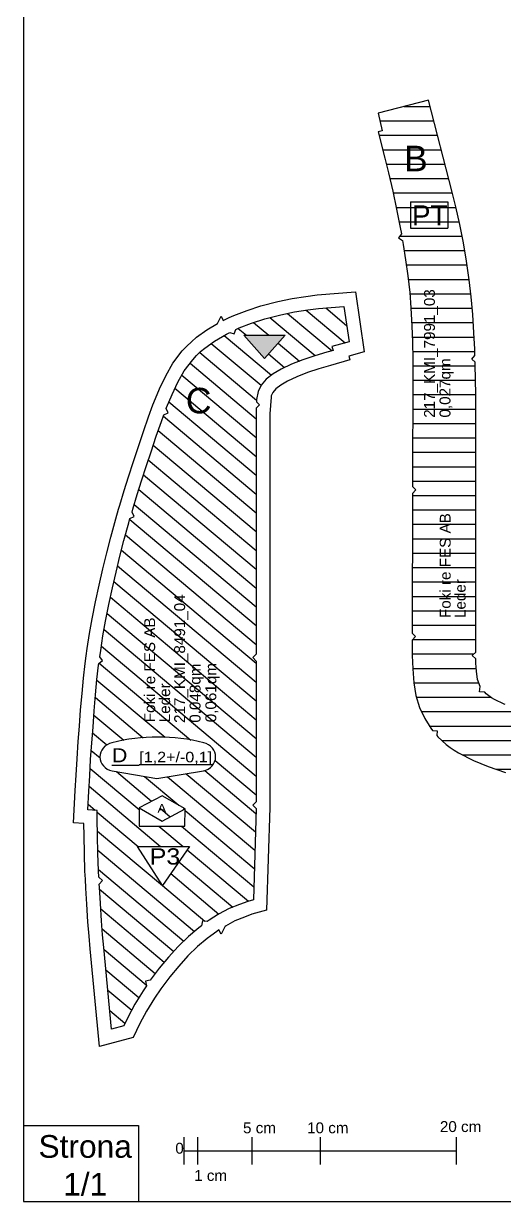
# Paper-space layout 'foki li' of a CAD drawing. Header units: millimetres. Extents: x 0 to 2282, y 0 to 1586.
# Drawn here: x 0 to 424, y 0 to 1038 of the extents above; entities that cross this region are included whole.
import ezdxf

# ---------------------------------------------------------------- set-up
doc = ezdxf.new("R2010")
doc.units = ezdxf.units.MM
for name, color, linetype in [('APRETURA', 1, 'Continuous'), ('FLÄCHE', 7, 'Continuous'), ('GROB', 1, 'Continuous'), ('OBRAMOWANIE', 7, 'Continuous'), ('OUTLINE', 7, 'Continuous'), ('Q', 7, 'Continuous'), ('SYMBOLE', 7, 'Continuous'), ('TEILENAME', 7, 'Continuous'), ('TEXT', 7, 'Continuous')]:
    doc.layers.add(name, color=color, linetype=linetype)
doc.styles.add('PRODUKCYJNY', font='arial.ttf')
doc.styles.get("Standard").update_dxf_attribs({"font": 'arial.ttf'})

# ---------------------------------------------------------------- blocks, each defined once
blk = doc.blocks.new('przekladka')
at = {"color": 40}
for p, q in [((-13.97, 9.42), (13.57, 9.42)), ((-13.97, 9.42), (-13.97, -10.08)), ((13.57, 9.42), (13.57, -10.08)), ((-13.97, -10.08), (13.57, -10.08))]:
    blk.add_line(p, q, dxfattribs=at)
at = {"color": 1}
blk.add_text('PT', height=14.7, dxfattribs=at).set_placement((-12.91, -7.96))
blk = doc.blocks.new('dwojenie3')
at = {"layer": 'SYMBOLE', "color": 1, "extrusion": (0, 0.408922, 0.912569), "elevation": 26.6}
blk.add_lwpolyline([(37.4, 24.7), (-1.2, 31.8), (-41.5, 24.7, 0.783712), (-41.8, -1.9, 0.13753), (37.6, -1.9, 0.783712)], format="xyb", close=True, dxfattribs=at)
at = {"layer": 'SYMBOLE', "color": 1, "extrusion": (0, 0.408922, 0.912569), "insert": (-37.6, 7.9, 25.2), "char_height": 13.271, "width": 92.655, "attachment_point": 1, "text_direction": (1, 0, 0), "style": 'PRODUKCYJNY'}
blk.add_mtext('{\\LD  \\H0.75x;[1,2+/-0,1]}', dxfattribs=at)
blk = doc.blocks.new('apertura')
at = {"layer": 'APRETURA', "color": 1, "extrusion": (0, 0.408922, 0.912569), "elevation": -390.5}
blk.add_lwpolyline([(24.8, -179), (-0.2, -163.3), (-25.3, -177.8), (-0.2, -193.5), (24.8, -179), (24.8, -157.2), (-25.2, -157.2), (-25.3, -177.8)], dxfattribs=at)
at = {"layer": 'APRETURA', "color": 1, "extrusion": (0, 0.408922, 0.912569), "insert": (-4.8, 7.8, -431.4), "char_height": 10.401, "width": 13.808, "attachment_point": 1, "text_direction": (1, 0, 0)}
blk.add_mtext('{\\fArial|b0|i0|c0|p34;A}', dxfattribs=at)
blk = doc.blocks.new('Perf3')
at = {"layer": 'SYMBOLE', "color": 1, "extrusion": (0, 0.408922, 0.912569), "elevation": -444.79}
blk.add_lwpolyline([(-19.79, -211.19), (-0.03, -179.61), (18.32, -211.18), (-0.03, -211.18)], close=True, dxfattribs=at)
at = {"layer": 'SYMBOLE', "color": 1, "extrusion": (0, 0.408922, 0.912569), "insert": (-9.38, 9.43, -491.63), "char_height": 13.1072, "width": 18.9114, "attachment_point": 1, "text_direction": (1, 0, 0)}
blk.add_mtext('{\\fArial|b0|i0|c0|p34;P3}', dxfattribs=at)

psp = doc.layouts.new('foki li')

# ---------------------------------------------------------------- hatches: boundary and pattern name
psp.add_hatch(color=40).paths.add_polyline_path([(194.3, 763.6), (212.5, 743.2), (230.7, 763.6)])
at = {"layer": 'OBRAMOWANIE'}
h = psp.add_hatch(dxfattribs=at)
h.set_pattern_fill('ANSI31', color=40, scale=4, angle=315)
h.paths.add_polyline_path([(357.1, 970.9), (312.9, 959.2), (316.4, 943.9), (312.9, 943), (318.7, 919.7), (321.9, 906.8), (325.6, 890.6), (329, 874.7), (332.2, 858.4), (333.2, 852.9), (330.8, 849.5), (334.3, 847.1), (334.9, 843.7), (337, 830), (339, 815.8), (340.6, 801.3), (341.7, 787.6), (342.6, 771.7), (343.1, 757.7), (343.3, 742.4), (343.2, 731.9), (343, 630.2), (346, 627.2), (343, 624.2), (342.8, 500.9), (345.8, 497.9), (342.8, 494.9), (342.8, 481.4), (343.3, 469.4), (344.2, 457.2), (346.1, 446), (349.3, 435.4), (353.9, 425.6), (359.1, 417.1), (360.8, 415.1), (364.8, 414.8), (364.5, 410.8), (365.4, 409.7), (372.8, 402.9), (376.3, 400.2), (379.9, 397.7), (383.7, 395.4), (396.9, 388.6), (409.9, 383.3), (425.1, 378.1), (441.5, 373.4), (458.5, 369.2), (478.1, 364.6), (491.7, 361.7), (543.8, 350.5), (552.1, 400.8), (530, 406.2), (530.8, 409.7), (513, 413.9), (512.2, 410.4), (499.9, 413.4), (497.7, 417), (494.1, 414.8), (481.9, 417.8), (482.7, 421.3), (472, 423.8), (461.6, 426.4), (450.8, 429.1), (445.7, 430.6), (434.1, 434.3), (430.6, 435.7), (426.5, 434), (424.8, 438), (424, 438.3), (415.3, 442.4), (412.8, 443.9), (410.4, 445.6), (408.1, 447.4), (406.7, 448.8), (402.2, 449.3), (402.7, 453.8), (400.4, 460.2), (399.4, 467.4), (399, 474.5), (398.9, 478.2), (395.8, 481.2), (398.8, 484.3), (398.8, 702), (398.8, 711.2), (398.7, 724.6), (398.4, 737.7), (398.4, 739.7), (395.3, 742.6), (398.1, 745.7), (397.9, 751.2), (397.2, 765.6), (396.2, 781.9), (394.8, 797.5), (393.1, 812.3), (390.7, 828.8), (387.9, 845.1), (384.7, 861.1), (381.2, 876.8), (378.1, 889.6)])
h.paths.add_polyline_path([(374.3, 881.3), (374.3, 857.9), (341.2, 857.9), (341.2, 881.3)], flags=0)
h.paths.add_polyline_path([(478.4, 400.8), (514.7, 400.8), (496.6, 380.5)], flags=16)
h.paths.add_polyline_path([(338.1, 856), (378.4, 856), (378.4, 882.5), (338.1, 882.5)], flags=24)
h.paths.add_polyline_path([(329.8, 902.5), (362.1, 902.5), (362.1, 936.2), (329.8, 936.2)], flags=24)
h.paths.add_polyline_path([(382.2, 687.9), (382.2, 746.3), (363.7, 746.3), (363.7, 687.9)], flags=24)
h.paths.add_polyline_path([(368.5, 687.7), (368.5, 807.2), (350.1, 807.2), (350.1, 687.7)], flags=24)
h.paths.add_polyline_path([(392.5, 511.9), (392.5, 551.2), (377.8, 551.2), (377.8, 511.9)], flags=24)
h.paths.add_polyline_path([(379.3, 511.8), (379.3, 609.2), (364.4, 609.2), (364.4, 511.8)], flags=24)
h = psp.add_hatch(dxfattribs=at)
h.set_pattern_fill('ANSI31', color=1, scale=4, angle=95)
h.paths.add_polyline_path([(205.2, 699.2), (208.2, 702.2), (205.4, 705), (205.5, 706.8), (207, 713.9), (209.6, 719.6), (213.9, 724.8), (220.1, 729.6), (227.1, 733.8), (236.2, 738), (246.3, 742), (256.8, 745.5), (267.4, 748.6), (273, 750.1), (272, 753.6), (287.1, 757.7), (282.5, 789), (260.2, 787.1), (250.6, 785.9), (239, 784.1), (226.9, 781.7), (212.7, 778.1), (201.2, 774.2), (190.1, 770), (187.2, 768.6), (185.8, 764.7), (182, 766.1), (178.9, 764.6), (168.3, 758.3), (159.9, 752.3), (156.2, 749.1), (152.6, 745.6), (149.2, 742), (141.8, 732.3), (136, 722.2), (131, 711.4), (126.2, 699.9), (125.8, 698.9), (127.5, 695.1), (123.7, 693.3), (121.6, 687.5), (117, 674.7), (112.5, 660.9), (108.4, 648.7), (104.2, 635.1), (100.2, 623.1), (96.4, 610.3), (95.7, 607.7), (97.7, 603.9), (93.9, 601.9), (92.9, 598.3), (88.6, 582.7), (85.1, 568.9), (81.7, 554.8), (78.4, 540.8), (75.2, 526.2), (72.4, 511.5), (70, 498.6), (68.1, 485.6), (67.3, 480.1), (69.8, 476.8), (66.5, 474.3), (66.2, 472.8), (64.8, 460), (63.6, 446.7), (62.2, 432.4), (61.3, 418.1), (60.3, 404.4), (59.2, 389.6), (58.4, 375.2), (57.6, 361.6), (56.7, 345.1), (65.1, 344.7), (65.1, 337.3), (65.4, 322.4), (65.7, 306.9), (66.2, 291.5), (66.5, 285.8), (69.7, 283), (66.8, 279.8), (67, 276.9), (67.8, 262.7), (68.8, 247.3), (69.8, 234.9), (70.9, 223.8), (77.7, 151.9), (88.4, 154.8), (92, 162.2), (98.1, 173.8), (105.5, 185.8), (108.4, 190), (107.6, 194.3), (111.7, 195.1), (119.7, 205.6), (127.8, 215.3), (136.4, 224.8), (145.5, 233.5), (154.7, 241.3), (157.1, 243.1), (157.8, 247.4), (162.1, 246.7), (163.8, 248), (172, 253.1), (181.4, 258.1), (190.5, 261.9), (197.7, 264.5), (202.7, 266), (205.1, 346.5), (202.2, 349.4), (205.2, 352.4), (205.2, 476.4), (202.2, 479.4), (205.2, 482.4)])
h.paths.add_polyline_path([(212.5, 743.2), (194.3, 763.5), (230.7, 763.5)], flags=16)
edge = h.paths.add_edge_path(flags=16)
edge.add_line((78.2, 379.5), (117.5, 372.8))
edge.add_line((117.5, 372.8), (158.7, 379.5))
edge.add_ellipse((155.5, 391.9), major_axis=(-14, 0), ratio=0.912569, start_angle=103.3442, end_angle=255.6892)
edge.add_ellipse((118.5, 272.5), major_axis=(-149.9, 0), ratio=0.912569, start_angle=254.3384, end_angle=285.6616)
edge.add_ellipse((81.5, 391.9), major_axis=(-14, 0), ratio=0.912569, start_angle=284.3108, end_angle=436.6558)
h.paths.add_polyline_path([(73.2, 380.4), (168.4, 380.4), (168.4, 405.8), (73.2, 405.8)], flags=24)
edge = h.paths.add_edge_path(flags=16)
edge.add_line((101.9, 346.9), (122.2, 335.3))
edge.add_line((122.2, 335.3), (142.5, 346.1))
edge.add_line((142.5, 346.1), (122.2, 357.7))
edge.add_line((122.2, 357.7), (101.9, 346.9))
edge.add_line((101.9, 346.9), (101.9, 330.8))
edge.add_line((101.9, 330.8), (142.4, 330.8))
edge.add_line((142.4, 330.8), (142.5, 346.1))
h.paths.add_polyline_path([(116, 338.4), (128.1, 338.4), (128.1, 354.2), (116, 354.2)], flags=8)
h.paths.add_polyline_path([(146.3, 313), (122.6, 278.4), (100.6, 313), (122.6, 313)], flags=16)
h.paths.add_polyline_path([(105.7, 289.1), (140.4, 289.1), (140.4, 318.6), (105.7, 318.6)], flags=24)
h.paths.add_polyline_path([(175.7, 419.3), (175.7, 477.7), (157.3, 477.7), (157.3, 419.3)], flags=24)
h.paths.add_polyline_path([(131.9, 420), (131.9, 459.3), (117.3, 459.3), (117.3, 420)], flags=24)
h.paths.add_polyline_path([(118.7, 419.9), (118.7, 517.3), (103.8, 517.3), (103.8, 419.9)], flags=24)
h.paths.add_polyline_path([(161.8, 418.9), (161.8, 477.2), (143.4, 477.2), (143.4, 418.9)], flags=24)
h.paths.add_polyline_path([(148.2, 418.7), (148.2, 538.2), (129.7, 538.2), (129.7, 418.7)], flags=24)
h.paths.add_polyline_path([(137.2, 688.5), (171.6, 688.5), (171.6, 723.4), (137.2, 723.4)], flags=24)

# ---------------------------------------------------------------- linework, layer by layer
for p, q in [((141.8, 44.7), (141.8, 56.7)), ((153.8, 44.7), (153.8, 56.7)), ((261.8, 44.7), (261.8, 56.7)), ((381.8, 44.7), (381.8, 56.7)), ((141.8, 44.7), (153.8, 44.7)), ((141.8, 32.7), (141.8, 44.7)), ((201.8, 44.7), (261.8, 44.7)), ((201.8, 32.7), (201.8, 44.7)), ((261.8, 44.7), (381.8, 44.7)), ((261.8, 32.7), (261.8, 44.7)), ((381.8, 32.7), (381.8, 44.7))]:
    psp.add_line(p, q)
at = {"color": 1, "elevation": -185.1}
psp.add_lwpolyline([(194.3, 763.5), (230.7, 763.5), (212.5, 743.2), (194.3, 763.5)], dxfattribs=at)
psp.add_lwpolyline([(153.8, 32.7), (153.8, 44.7), (165.8, 44.7), (201.8, 44.7), (201.8, 56.7)])
at = {"layer": 'GROB', "linetype": 'Continuous'}
psp.add_lwpolyline([(171, 773.9), (174.3, 780.5), (176.2, 776.6), (181.3, 779.1), (185.4, 781), (197.2, 785.5), (209.4, 789.6), (224.3, 793.4), (236.9, 795.9), (249, 797.8), (258.9, 799.1), (292.8, 801.9), (300.5, 749), (286.8, 745.2), (287.7, 741.8), (270.7, 737), (260.4, 734), (250.4, 730.7), (241, 727), (232.7, 723.1), (226.8, 719.6), (222.4, 716.2), (219.9, 713.1), (218.5, 710.1), (218.3, 709.1), (217.2, 694.2), (217.2, 477.4), (217.2, 351.4), (217.1, 347.4), (214.4, 256.9), (201.4, 253.1), (194.8, 250.7), (186.5, 247.3), (178, 242.7), (177.8, 242.6), (174.3, 235.6), (172.4, 239.3), (170.6, 238.1), (165.2, 234.1), (162.1, 231.9), (153.5, 224.6), (145, 216.4), (136.9, 207.4), (129.1, 198.1), (121, 187.3), (115.6, 179.3), (108.5, 167.8), (102.7, 156.8), (96.8, 144.6), (67.1, 136.7), (58.9, 222.6), (57.9, 233.8), (56.8, 246.4), (55.8, 262), (55, 276.2), (54.6, 284.1), (54.2, 291), (53.7, 306.6), (53.4, 322.2), (53.2, 333.2), (44.2, 333.7), (45.6, 362.3), (46.4, 375.9), (47.3, 390.3), (48.3, 405.3), (49.3, 418.9), (50.3, 433.3), (51.6, 447.8), (52.9, 461.2), (54.3, 474.3), (55.3, 480.9), (56.2, 487.3), (58.2, 500.6), (60.6, 513.7), (63.5, 528.6), (66.7, 543.4), (70, 557.6), (73.5, 571.8), (77, 585.7), (81.3, 601.6), (83.9, 610.2), (84.9, 613.7), (88.8, 626.6), (92.7, 638.8), (97, 652.4), (101.1, 664.7), (105.7, 678.6), (110.3, 691.6), (114.2, 702.2), (115, 704.3), (120, 716.3), (125.4, 727.7), (131.8, 738.9), (140, 749.7), (144, 754), (148.1, 757.9), (152.5, 761.8), (161.7, 768.3)], close=True, dxfattribs=at)
at = {"layer": 'OBRAMOWANIE'}
psp.add_lwpolyline([(2278.9, 1584.7), (0, 1584.7), (0, 0), (2279.1, 0), (2278.9, 1527.7)], close=True, dxfattribs=at)
psp.add_lwpolyline([(2278.9, 1584.7), (0, 1584.7), (0, 0), (2279.1, 0), (2278.9, 1527.7)], close=True, dxfattribs=at)
psp.add_lwpolyline([(2278.9, 1584.7), (0, 1584.7), (0, 0), (2279.1, 0), (2278.9, 1527.7)], close=True, dxfattribs=at)
psp.add_lwpolyline([(0, 66.8), (101.3, 66.8), (101.3, 0)], dxfattribs=at)
at = {"layer": 'OUTLINE', "linetype": 'Continuous'}
psp.add_lwpolyline([(424.8, 438), (424, 438.3), (415.3, 442.4), (412.8, 443.9), (410.4, 445.6), (408.1, 447.4), (406.7, 448.8), (402.2, 449.3), (402.7, 453.8), (400.4, 460.2), (399.4, 467.4), (399, 474.5), (398.9, 478.2), (395.8, 481.2), (398.8, 484.3), (398.8, 702), (398.8, 711.2), (398.7, 724.6), (398.4, 737.7), (398.4, 739.7), (395.3, 742.6), (398.1, 745.7), (397.9, 751.2), (397.2, 765.6), (396.2, 781.9), (394.8, 797.5), (393.1, 812.3), (390.7, 828.8), (387.9, 845.1), (384.7, 861.1), (381.2, 876.8), (378.1, 889.6), (357.1, 970.9), (312.9, 959.2), (316.4, 943.9), (312.9, 943), (318.7, 919.7), (321.9, 906.8), (325.6, 890.6), (329, 874.7), (332.2, 858.4), (333.2, 852.9), (330.8, 849.5), (334.3, 847.1), (334.9, 843.7), (337, 830), (339, 815.8), (340.6, 801.3), (341.7, 787.6), (342.6, 771.7), (343.1, 757.7), (343.3, 742.4), (343.2, 731.9), (343, 630.2), (346, 627.2), (343, 624.2), (342.8, 500.9), (345.8, 497.9), (342.8, 494.9), (342.8, 481.4), (343.3, 469.4), (344.2, 457.2), (346.1, 446), (349.3, 435.4), (353.9, 425.6), (359.1, 417.1), (360.8, 415.1), (364.8, 414.8), (364.5, 410.8), (365.4, 409.7), (372.8, 402.9), (376.3, 400.2), (379.9, 397.7), (383.7, 395.4), (396.9, 388.6), (409.9, 383.3), (425.1, 378.1)], dxfattribs=at)
psp.add_lwpolyline([(72.4, 511.5), (75.2, 526.2), (78.4, 540.8), (81.7, 554.8), (85.1, 568.9), (88.6, 582.7), (92.9, 598.3), (93.9, 601.9), (97.7, 603.9), (95.7, 607.7), (96.4, 610.3), (100.2, 623.1), (104.2, 635.1), (108.4, 648.7), (112.5, 660.9), (117, 674.7), (121.6, 687.5), (123.7, 693.3), (127.5, 695.1), (125.8, 698.9), (126.2, 699.9), (131, 711.4), (136, 722.2), (141.8, 732.3), (149.2, 742), (152.6, 745.6), (156.2, 749.1), (159.9, 752.3), (168.3, 758.3), (178.9, 764.6), (182, 766.1), (185.8, 764.7), (187.2, 768.6), (190.1, 770), (201.2, 774.2), (212.7, 778.1), (226.9, 781.7), (239, 784.1), (250.6, 785.9), (260.2, 787.1), (282.5, 789), (287.1, 757.7), (272, 753.6), (273, 750.1), (267.4, 748.6), (256.8, 745.5), (246.3, 742), (236.2, 738), (227.1, 733.8), (220.1, 729.6), (213.9, 724.8), (209.6, 719.6), (207, 713.9), (205.5, 706.8), (205.4, 705), (208.2, 702.2), (205.2, 699.2), (205.2, 482.4), (202.2, 479.4), (205.2, 476.4), (205.2, 352.4), (202.2, 349.4), (205.1, 346.5), (202.7, 266), (197.7, 264.5), (190.5, 261.9), (181.4, 258.1), (172, 253.1), (163.8, 248), (162.1, 246.7), (157.8, 247.4), (157.1, 243.1), (154.7, 241.3), (145.5, 233.5), (136.4, 224.8), (127.8, 215.3), (119.7, 205.6), (111.7, 195.1), (107.6, 194.3), (108.4, 190), (105.5, 185.8), (98.1, 173.8), (92, 162.2), (88.4, 154.8), (77.7, 151.9), (70.9, 223.8), (69.8, 234.9), (68.8, 247.3), (67.8, 262.7), (67, 276.9), (66.8, 279.8), (69.7, 283), (66.5, 285.8), (66.2, 291.5), (65.7, 306.9), (65.4, 322.4), (65.1, 337.3), (65.1, 344.7), (56.7, 345.1), (57.6, 361.6), (58.4, 375.2), (59.2, 389.6), (60.3, 404.4), (61.3, 418.1), (62.2, 432.4), (63.6, 446.7), (64.8, 460), (66.2, 472.8), (66.5, 474.3), (69.8, 476.8), (67.3, 480.1), (68.1, 485.6), (70, 498.6)], close=True, dxfattribs=at)

# ---------------------------------------------------------------- block references
at = {"linetype": 'Continuous', "xscale": 1.2, "yscale": 1.2, "zscale": 1.2}
psp.add_blockref('Perf3', (122.6, 300), dxfattribs=at)
at = {"layer": 'APRETURA', "xscale": 0.81, "yscale": 0.81, "zscale": 0.81}
psp.add_blockref('apertura', (122, 344, 346), dxfattribs=at)
at = {"layer": 'SYMBOLE', "linetype": 'Continuous', "xscale": 1.2, "yscale": 1.2, "zscale": 1.2}
psp.add_blockref('przekladka', (358, 870), dxfattribs=at)
at = {"layer": 'SYMBOLE', "xscale": 1.02, "yscale": 1.02, "zscale": 1.02}
psp.add_blockref('dwojenie3', (116.3, 391.4), dxfattribs=at)

# ---------------------------------------------------------------- texts
for s, insert, char_height, width, attachment_point in [('{\\fArial|b0|i0|c0|p34;5 cm}', (193.6, 69.7), 9.6, 34.789, 1), ('{\\fArial|b0|i0|c0|p34;10 cm}', (250.1, 69.7), 9.6, 44.01, 1), ('{\\fArial|b0|i0|c0|p34;20 cm}', (367.2, 70.8), 9.6, 35.913, 1), ('{\\fArial|b0|i0|c238|p34;Strona 1/1}', (54.4, 58.5), 20, 93.27, 2), ('{\\fArial|b0|i0|c0|p34;0}', (133.9, 51.7), 9.6, 2.429, 1), ('{\\fArial|b0|i0|c0|p34;1 cm}', (150.5, 27.7), 9.6, 27.976, 1)]:
    psp.add_mtext(s, dxfattribs=dict(insert=insert, char_height=char_height, width=width, attachment_point=attachment_point))
at = {"layer": 'FLÄCHE'}
for s, p in [('0,027qm', (376.5, 691)), ('0,048qm', (156.1, 422))]:
    psp.add_text(s, height=9.6, rotation=90, dxfattribs=at).set_placement(p)
at = {"layer": 'GROB'}
psp.add_text('0,061qm', height=9.6, rotation=90, dxfattribs=at).set_placement((170, 422.4))
at = {"layer": 'Q', "color": 40}
psp.add_text('B', height=22.5, dxfattribs=at).set_placement((335.5, 908.1))
at = {"layer": 'Q', "color": 1}
psp.add_text('C', height=22.5, dxfattribs=at).set_placement((143.1, 694.7))
at = {"layer": 'TEILENAME'}
for s, p in [('217_KMI_7991_03', (362.8, 690.8)), ('217_KMI_8491_04', (142.5, 421.8))]:
    psp.add_text(s, height=9.6, rotation=90, dxfattribs=at).set_placement(p)
at = {"layer": 'TEXT'}
for s, p in [('Foki re FES AB', (376.7, 514.3)), ('Leder', (389.9, 514.3)), ('Foki re FES AB', (116.1, 422.4)), ('Leder', (129.3, 422.4))]:
    psp.add_text(s, height=9.6, rotation=90, dxfattribs=at).set_placement(p)

doc.saveas('drawing.dxf')
